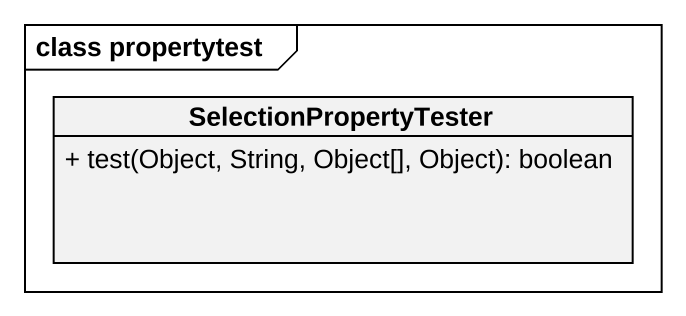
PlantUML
@startuml
mainframe class propertytest
hide circle
hide empty members
skinparam classAttributeIconSize 0
class SelectionPropertyTester {
  + test(Object, String, Object[], Object): boolean
}
@enduml
